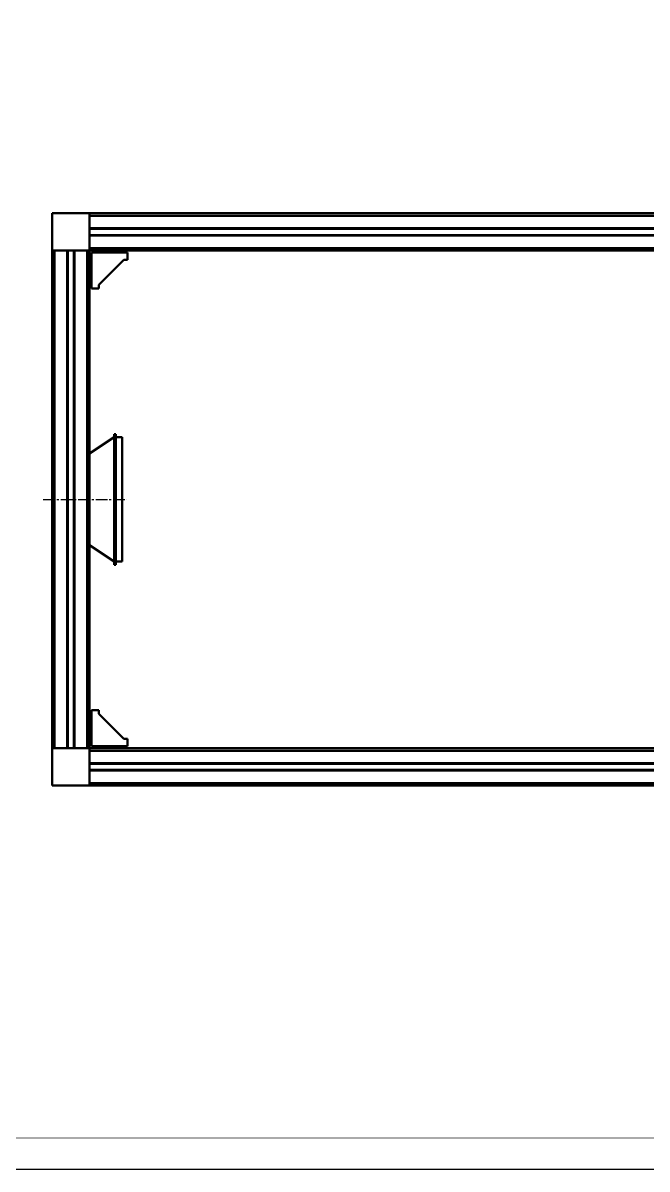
# Model space of a CAD drawing. Header units: millimetres. Extents: x 50 to 1239, y 50 to 891.
# Drawn here: x 452.8 to 653.5, y 50 to 418.5 of the extents above; entities that cross this region are included whole.
import ezdxf

# ---------------------------------------------------------------- set-up
doc = ezdxf.new("R2010")
doc.units = ezdxf.units.MM
doc.header["$LTSCALE"] = 5
doc.linetypes.add('CENTER', pattern=[50.8, 31.75, -6.35, 6.35, -6.35])
doc.linetypes.add('CENTER2', pattern=[1.125, 0.75, -0.125, 0.125, -0.125])
doc.layers.add('tf', color=7, linetype='Continuous')
for name, color, linetype, lineweight in [('文字标注', 7, 'Continuous', 25), ('点画线', 1, 'CENTER', 25), ('粗实线', 7, 'Continuous', 50)]:
    doc.layers.add(name, color=color, linetype=linetype, lineweight=lineweight)

# ---------------------------------------------------------------- blocks, each defined once
blk = doc.blocks.new('tf')
at = {"layer": 'tf', "color": 0, "lineweight": 25}
blk.add_lwpolyline([(-594.5, -420.5), (594.5, -420.5), (594.5, 420.5), (-594.5, 420.5)], close=True, dxfattribs=at)
at = {"layer": 'tf', "color": 0, "lineweight": 25, "const_width": 0.3}
blk.add_lwpolyline([(-569.5, -410.5), (584.5, -410.5), (584.5, 410.5), (-569.5, 410.5)], close=True, dxfattribs=at)
blk = doc.blocks.new('*U54')
at = {"layer": '点画线', "color": 0, "linetype": 'CENTER2', "transparency": 16777216}
blk.add_line((-23.1, 0), (3.8, 0), dxfattribs=at)

msp = doc.modelspace()

# ---------------------------------------------------------------- linework, layer by layer
at = {"layer": '粗实线', "color": 7, "linetype": 'Continuous'}
for p, q in [((462.242, 357.323), (462.242, 345.323)), ((462.242, 357.323), (474.242, 357.323)), ((474.242, 357.323), (474.242, 345.323)), ((834.242, 357.323), (474.242, 357.323)), ((834.242, 356.523), (474.242, 356.523)), ((474.242, 356.523), (474.242, 352.523)), ((834.242, 352.523), (474.242, 352.523)), ((834.242, 352.323), (474.242, 352.323)), ((834.242, 350.323), (474.242, 350.323)), ((834.242, 350.123), (474.242, 350.123)), ((474.242, 350.123), (474.242, 346.123)), ((462.242, 345.323), (474.242, 345.323)), ((462.242, 345.323), (462.242, 185.323)), ((463.042, 345.323), (463.042, 185.323)), ((463.042, 345.323), (467.042, 345.323)), ((467.042, 345.323), (467.042, 185.323)), ((467.242, 345.323), (467.242, 185.323)), ((469.242, 345.323), (469.242, 185.323)), ((469.442, 345.323), (469.442, 185.323)), ((469.442, 345.323), (473.442, 345.323)), ((473.442, 345.323), (473.442, 185.323)), ((834.242, 346.123), (474.242, 346.123)), ((474.242, 345.323), (474.242, 185.323)), ((834.242, 345.323), (474.242, 345.323)), ((474.842, 343.748), (474.242, 343.748)), ((474.842, 342.948), (474.242, 342.948)), ((486.442, 344.723), (474.842, 344.723)), ((474.842, 344.723), (474.842, 333.123)), ((475.817, 344.723), (475.817, 345.323)), ((476.617, 344.723), (476.617, 345.323)), ((485.167, 344.723), (485.167, 345.323)), ((485.967, 344.723), (485.967, 345.323)), ((486.442, 342.323), (486.442, 344.723)), ((477.242, 334.323), (485.242, 342.323)), ((485.242, 342.323), (486.442, 342.323)), ((474.842, 334.398), (474.242, 334.398)), ((474.842, 333.598), (474.242, 333.598)), ((474.842, 333.123), (477.242, 333.123)), ((477.242, 333.123), (477.242, 334.323)), ((482.155, 285.323), (474.242, 280.047)), ((482.155, 286.323), (482.755, 286.323)), ((482.155, 244.323), (482.155, 286.323)), ((482.755, 244.323), (482.755, 286.323)), ((482.755, 285.323), (484.755, 285.323)), ((484.755, 245.323), (484.755, 285.323)), ((482.155, 245.323), (474.242, 250.598)), ((482.155, 244.323), (482.755, 244.323)), ((482.755, 245.323), (484.755, 245.323)), ((474.842, 197.048), (474.242, 197.048)), ((474.842, 196.248), (474.242, 196.248)), ((474.842, 197.523), (474.842, 185.923)), ((477.242, 197.523), (474.842, 197.523)), ((477.242, 197.523), (477.242, 196.323)), ((477.242, 196.323), (485.242, 188.323)), ((485.242, 188.323), (486.442, 188.323)), ((486.442, 185.923), (486.442, 188.323)), ((462.242, 185.323), (462.242, 173.323)), ((462.242, 185.323), (474.242, 185.323)), ((463.042, 185.323), (467.042, 185.323)), ((469.442, 185.323), (473.442, 185.323)), ((474.842, 187.698), (474.242, 187.698)), ((474.842, 186.898), (474.242, 186.898)), ((474.242, 185.323), (474.242, 173.323)), ((834.242, 185.323), (474.242, 185.323)), ((834.242, 184.523), (474.242, 184.523)), ((474.242, 184.523), (474.242, 180.523)), ((474.842, 185.923), (486.442, 185.923)), ((475.817, 185.923), (475.817, 185.323)), ((476.617, 185.923), (476.617, 185.323)), ((485.167, 185.923), (485.167, 185.323)), ((485.967, 185.923), (485.967, 185.323)), ((834.242, 180.523), (474.242, 180.523)), ((834.242, 180.323), (474.242, 180.323)), ((834.242, 178.323), (474.242, 178.323)), ((474.242, 178.123), (474.242, 174.123)), ((834.242, 178.123), (474.242, 178.123)), ((462.242, 173.323), (474.242, 173.323)), ((834.242, 174.123), (474.242, 174.123)), ((834.242, 173.323), (474.242, 173.323))]:
    msp.add_line(p, q, dxfattribs=at)

# ---------------------------------------------------------------- block references
at = {"layer": '文字标注'}
msp.add_blockref('tf', (644.5, 470.5), dxfattribs=at)
at = {"layer": '点画线', "linetype": 'CENTER2'}
msp.add_blockref('*U54', (482.455, 265.323), dxfattribs=at)

doc.saveas('drawing.dxf')
